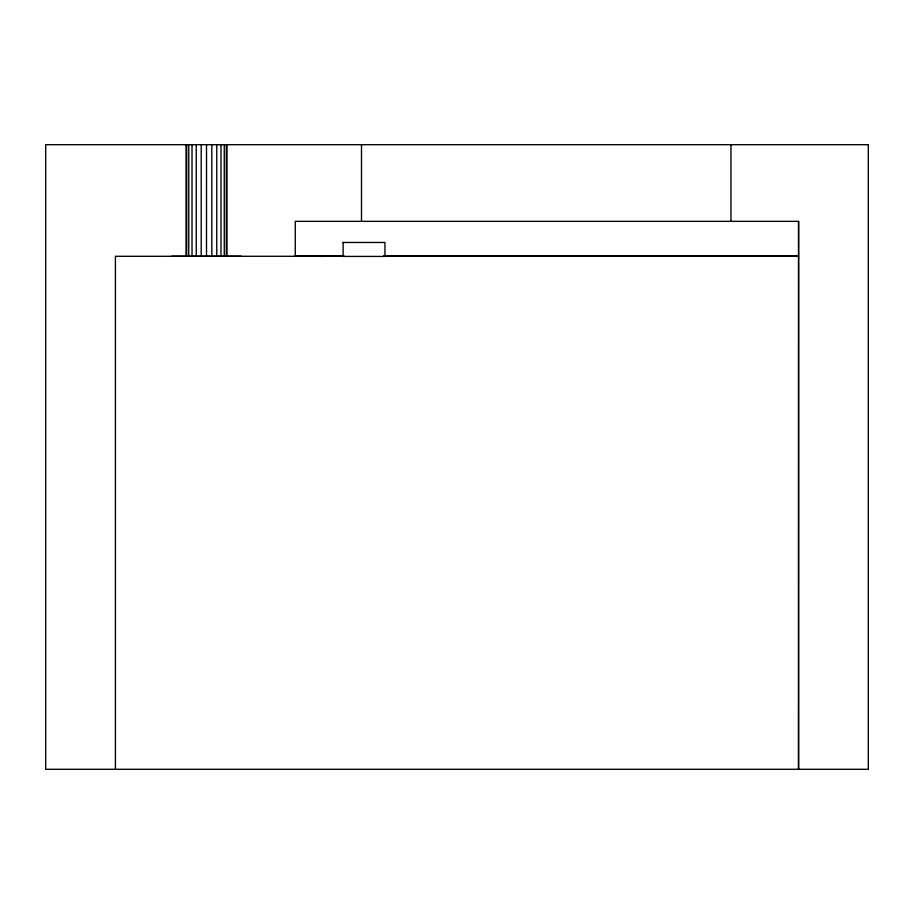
<?xml version="1.0" encoding="UTF-8"?>
<svg xmlns="http://www.w3.org/2000/svg" width="914" height="914" viewBox="0 0 914 914"><rect width="100%" height="100%" fill="white"/><g stroke="black" fill="none" stroke-linecap="round" stroke-linejoin="round"><path stroke-width="1.37" d="M115.415 769.291L115.415 256.297L343.607 256.274M186.022 144.675L186.022 256.24L186.719 256.24L186.719 144.675M188.764 256.24L188.764 144.675M192.02 256.24L192.02 144.675M196.259 256.24L196.27 144.675M201.206 256.24L201.206 144.675M206.507 256.24L206.518 144.675M211.82 256.24L211.82 144.675M216.755 256.24L216.767 144.675M221.005 256.24L221.005 144.675M224.261 256.24L224.261 144.675M226.318 144.675L226.306 256.24L227.003 256.24L227.015 144.675M361.498 221.359L361.498 144.675M730.971 221.359L730.971 144.675M798.585 221.359L798.55 769.314L798.585 221.359L295.268 221.359L295.268 256.046L322.368 256.057M171.706 256.24L241.239 256.24M295.268 256.046L343.755 255.977M383.674 255.977L798.596 255.977M335.198 256.057L343.744 256.057M383.674 256.069L798.562 256.183L384.965 256.331M295.268 255.977L322.208 256.388M343.116 242.473L343.116 256.423L384.943 256.423L384.943 242.473L343.116 242.473M868.3 144.675L45.7 144.675L45.7 769.291L868.3 769.291L868.3 144.675"/></g></svg>
